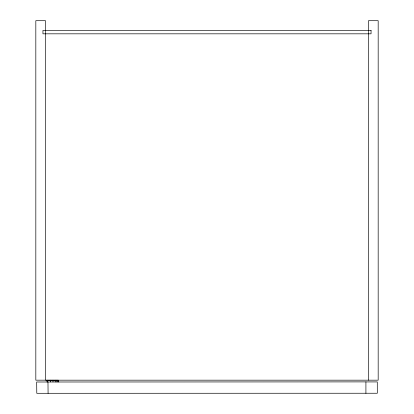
<?xml version="1.0" encoding="UTF-8"?>
<svg xmlns="http://www.w3.org/2000/svg" width="414" height="414" viewBox="0 0 414 414"><rect width="100%" height="100%" fill="white"/><g stroke="black" fill="none" stroke-linecap="round" stroke-linejoin="round"><path stroke-width="0.62" d="M365.945 381.92L377.289 381.92L377.309 393.243L36.789 393.3L36.675 382.003L365.914 381.889L365.914 393.295M47.972 381.889L48.086 393.295M46.508 380.155L47.046 380.445M368.481 380.176L368.481 20.7L378.179 20.7L378.179 380.176L35.821 380.176L35.821 20.7L45.519 20.7L45.519 380.176M58.322 381.91L58.322 380.223L47.046 380.223L47.046 381.91M57.96 380.223L57.96 381.91M56.894 380.223L56.894 381.91M55.202 380.223L55.202 381.91M52.992 380.223L52.992 381.91M50.42 380.223L50.42 381.91M47.657 380.223L47.657 381.91M371.047 30.398L42.952 30.398L42.952 33.824L371.047 33.824L371.047 30.398"/></g></svg>
